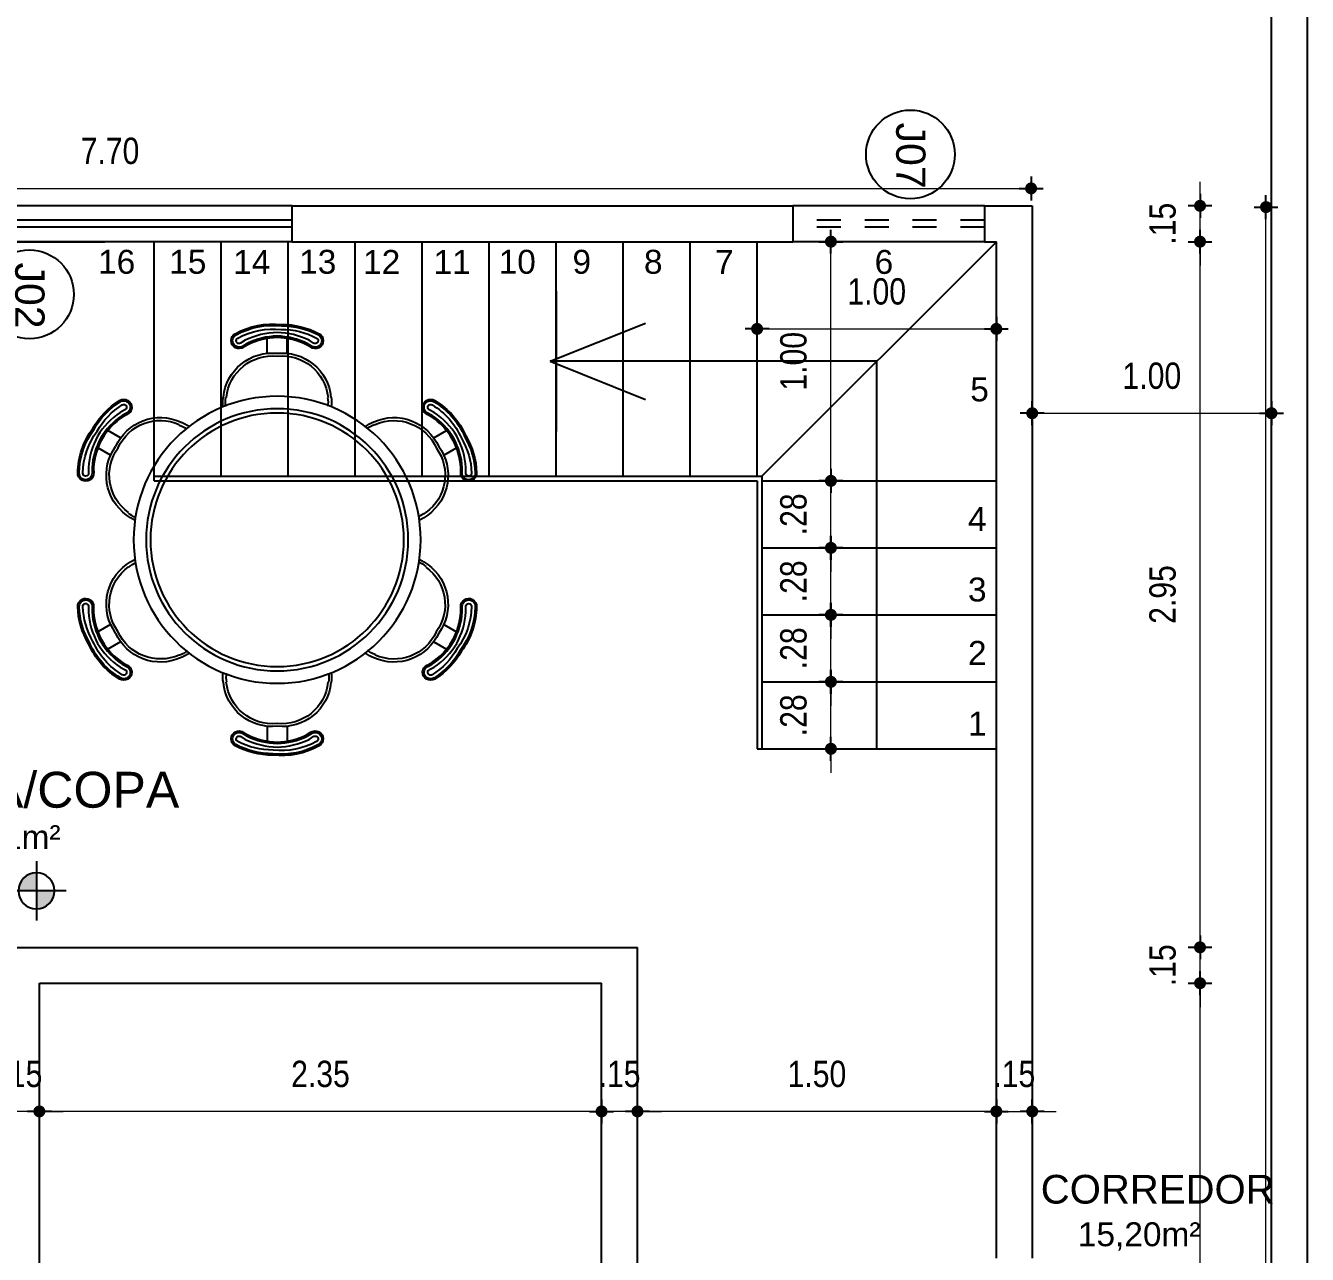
# Model space of a CAD drawing. Header units: millimetres. Extents: x 3212 to 6878, y 1640 to 3386.
# Drawn here: x 3218.61 to 3223.97, y 1714.52 to 1719.66 of the extents above; entities that cross this region are included whole.
import ezdxf
from ezdxf.enums import TextEntityAlignment as Align

# ---------------------------------------------------------------- set-up
doc = ezdxf.new("R2010")
doc.units = ezdxf.units.MM
doc.header["$LTSCALE"] = 0.8
doc.linetypes.add('HIDDEN2', pattern=[0.1875, 0.125, -0.0625])
for name, color, linetype in [('0-COTAS', 8, 'Continuous'), ('A-PEN-W', 7, 'Continuous'), ('A-PEN-Y', 2, 'Continuous'), ('COTA', 2, 'Continuous'), ('MOVEIS', 7, 'Continuous'), ('NIVEIS', 1, 'Continuous')]:
    doc.layers.add(name, color=color, linetype=linetype)
doc.layers.add('COTAS', color=53, linetype='Continuous', lineweight=9)
doc.styles.add('CARIMBO_DADOS', font='arial.ttf', dxfattribs={"height": 0.1})
doc.styles.add('F2', font='ARIALN.TTF')
doc.styles.add('REGUA80', font='arial.ttf', dxfattribs={"height": 1})
doc.styles.add('T20', font='PORT2', dxfattribs={"height": 0.2})
doc.styles.add('TEXT', font='arial.ttf')
doc.dimstyles.new('ARQUITETURA', dxfattribs={"dimtxt": 0.11, "dimasz": 0.05, "dimexe": 0.1, "dimexo": 0, "dimgap": 0.1, "dimtad": 1, "dimzin": 5, "dimdsep": 46, "dimtxsty": 'F2', "dimblk": 'COTA', "dimcen": 0, "dimse1": 1, "dimse2": 1, "dimadec": 0, "dimazin": 0, "dimtfac": 2, "dimtix": 1, "dimtmove": 2, "dimatfit": 3, "dimldrblk": 'COTA', "dimfxl": 0, "dimtolj": 1, "dimtzin": 5, "dimarcsym": 0})

# ---------------------------------------------------------------- blocks, each defined once
blk = doc.blocks.new('cotas')
at = {"layer": 'A-PEN-Y'}
h = blk.add_hatch(color=256, dxfattribs=at)
h.paths.add_polyline_path([(0.135, 0, 0.414214), (0, 0.135), (0, 0)])
h.paths.add_polyline_path([(0, 0), (-0.135, 0, 0.414214), (0, -0.135)])
at = {"layer": 'A-PEN-W'}
for p, q in [((0, 0.2226), (0, -0.2226)), ((-0.2226, 0), (0.621, 0))]:
    blk.add_line(p, q, dxfattribs=at)
blk.add_circle((0, 0), 0.135, dxfattribs=at)
at = {"layer": 'A-PEN-W', "style": 'T20'}
blk.add_attdef('COTA', (0.1674, 0.0378), '', height=0.15, dxfattribs=at)
blk = doc.blocks.new('MESA2')
at = {"layer": 'MOVEIS'}
for p, q in [((-0.0418, 0.7797), (-0.0418, 0.8415)), ((0.0418, 0.7797), (0.0418, 0.8415)), ((-0.6543, 0.426), (-0.7079, 0.457)), ((0.6543, 0.426), (0.7079, 0.457)), ((-0.6961, 0.3536), (-0.7497, 0.3846)), ((0.6961, 0.3536), (0.7497, 0.3846)), ((-0.6961, -0.3536), (-0.7497, -0.3846)), ((0.6961, -0.3536), (0.7497, -0.3846)), ((-0.6543, -0.426), (-0.7079, -0.457)), ((0.6543, -0.426), (0.7079, -0.457)), ((-0.0418, -0.7797), (-0.0418, -0.8415)), ((0.0418, -0.7797), (0.0418, -0.8415))]:
    blk.add_line(p, q, dxfattribs=at)
for points in [[(0.1401, 0.8049, 1.05486), (0.175, 0.8616, 0.155268), (-0.0182, 0.9003, 0.126461), (-0.175, 0.8616, 1.05486), (-0.1401, 0.8049), (-0.123, 0.8157, -0.10861), (0, 0.8454, -0.10861), (0.123, 0.8157), (0.1426, 0.8034)], [(-0.6271, 0.5238, 1.05486), (-0.6586, 0.5823, 0.155268), (-0.7888, 0.4343, 0.126461), (-0.8336, 0.2792, 1.05486), (-0.7671, 0.2812), (-0.7679, 0.3013, -0.10861), (-0.7321, 0.4227, -0.10861), (-0.6449, 0.5144), (-0.6244, 0.5252)], [(0.7671, 0.2812, 1.05486), (0.8336, 0.2792, 0.155268), (0.7705, 0.4659, 0.126461), (0.6586, 0.5823, 1.05486), (0.6271, 0.5238), (0.6449, 0.5144, -0.10861), (0.7321, 0.4227, -0.10861), (0.7679, 0.3013), (0.767, 0.2782)], [(-0.7671, -0.2812, 1.05486), (-0.8336, -0.2792, 0.155268), (-0.7705, -0.4659, 0.126461), (-0.6586, -0.5823, 1.05486), (-0.6271, -0.5238), (-0.6449, -0.5144, -0.10861), (-0.7321, -0.4227, -0.10861), (-0.7679, -0.3013), (-0.767, -0.2782)], [(0.6271, -0.5238, 1.05486), (0.6586, -0.5823, 0.155268), (0.7888, -0.4343, 0.126461), (0.8336, -0.2792, 1.05486), (0.7671, -0.2812), (0.7679, -0.3013, -0.10861), (0.7321, -0.4227, -0.10861), (0.6449, -0.5144), (0.6244, -0.5252)], [(-0.1401, -0.8049, 1.05486), (-0.175, -0.8616, 0.155268), (0.0182, -0.9003, 0.126461), (0.175, -0.8616, 1.05486), (0.1401, -0.8049), (0.123, -0.8157, -0.10861), (0, -0.8454, -0.10861), (-0.123, -0.8157), (-0.1426, -0.8034)]]:
    blk.add_lwpolyline(points, format="xyb", dxfattribs=at)
for points in [[(0.1456, 0.8085, 1.00688), (0.1721, 0.8563, 0.155572), (-0.0179, 0.8943, 0.126733), (-0.1722, 0.8563, 1.05699), (-0.1434, 0.8099), (-0.1259, 0.8209, -0.108986), (0, 0.8514, -0.108986), (0.1259, 0.8209)], [(0.1534, 0.8216, 0.996324), (0.1648, 0.843, 0.156413), (-0.0172, 0.879, 0.127467), (-0.1649, 0.8429, 1.068465), (-0.1519, 0.8226), (-0.1334, 0.8342, -0.109896), (0, 0.8666, -0.109896), (0.1334, 0.8342)], [(-0.6273, 0.5304, 1.00688), (-0.6555, 0.5772, 0.155572), (-0.7835, 0.4316, 0.126733), (-0.8277, 0.2791, 1.05699), (-0.7731, 0.2808), (-0.7739, 0.3014, -0.108986), (-0.7373, 0.4257, -0.108986), (-0.6479, 0.5195)], [(-0.6349, 0.5436, 0.996324), (-0.6476, 0.5642, 0.156413), (-0.7699, 0.4247, 0.127467), (-0.8124, 0.2787, 1.068465), (-0.7883, 0.2798), (-0.7891, 0.3016, -0.109896), (-0.7505, 0.4333, -0.109896), (-0.6558, 0.5326)], [(0.773, 0.2781, 1.00688), (0.8277, 0.2791, 0.155572), (0.7655, 0.4627, 0.126733), (0.6555, 0.5773, 1.05699), (0.6297, 0.5291), (0.6479, 0.5195, -0.108986), (0.7373, 0.4257, -0.108986), (0.7739, 0.3014)], [(0.7882, 0.278, 0.996324), (0.8124, 0.2788, 0.156413), (0.7527, 0.4544, 0.127467), (0.6475, 0.5643, 1.068465), (0.6364, 0.5428), (0.6558, 0.5326, -0.109896), (0.7505, 0.4333, -0.109896), (0.7891, 0.3016)], [(-0.773, -0.2781, 1.00688), (-0.8277, -0.2791, 0.155572), (-0.7655, -0.4627, 0.126733), (-0.6555, -0.5773, 1.05699), (-0.6297, -0.5291), (-0.6479, -0.5195, -0.108986), (-0.7373, -0.4257, -0.108986), (-0.7739, -0.3014)], [(-0.7882, -0.278, 0.996324), (-0.8124, -0.2788, 0.156413), (-0.7527, -0.4544, 0.127467), (-0.6475, -0.5643, 1.068465), (-0.6364, -0.5428), (-0.6558, -0.5326, -0.109896), (-0.7505, -0.4333, -0.109896), (-0.7891, -0.3016)], [(0.6273, -0.5304, 1.00688), (0.6555, -0.5772, 0.155572), (0.7835, -0.4316, 0.126733), (0.8277, -0.2791, 1.05699), (0.7731, -0.2808), (0.7739, -0.3014, -0.108986), (0.7373, -0.4257, -0.108986), (0.6479, -0.5195)], [(0.6349, -0.5436, 0.996324), (0.6476, -0.5642, 0.156413), (0.7699, -0.4247, 0.127467), (0.8124, -0.2787, 1.068465), (0.7883, -0.2798), (0.7891, -0.3016, -0.109896), (0.7505, -0.4333, -0.109896), (0.6558, -0.5326)], [(-0.1456, -0.8085, 1.00688), (-0.1721, -0.8563, 0.155572), (0.0179, -0.8943, 0.126733), (0.1722, -0.8563, 1.05699), (0.1434, -0.8099), (0.1259, -0.8209, -0.108986), (0, -0.8514, -0.108986), (-0.1259, -0.8209)], [(-0.1534, -0.8216, 0.996324), (-0.1648, -0.843, 0.156413), (0.0172, -0.879, 0.127467), (0.1649, -0.8429, 1.068465), (0.1519, -0.8226), (0.1334, -0.8342, -0.109896), (0, -0.8666, -0.109896), (-0.1334, -0.8342)]]:
    blk.add_lwpolyline(points, format="xyb", close=True, dxfattribs=at)
for radius in [0.6, 0.5481, 0.5297]:
    blk.add_circle((0, 0), radius, dxfattribs=at)
for centre, radius, start, end in [((-0.0213, 0.576), 0.2047, 84.0185, 174.1891), ((-0.0197, 0.5751), 0.1939, 84.3819, 173.9852), ((0.019, 0.5747), 0.1944, 6.1053, 95.8465), ((0.0213, 0.576), 0.2047, 5.8109, 95.9815), ((-0.1025, 0.574), 0.1246, 169.512, 188.3632), ((-0.1025, 0.574), 0.1101, 169.512, 188.3632), ((0.1025, 0.574), 0.1134, 351.6368, 10.488), ((0.1025, 0.574), 0.1246, 351.6368, 10.488), ((-0.4881, 0.3065), 0.2047, 65.8109, 155.9815), ((-0.4882, 0.3039), 0.1944, 66.1053, 155.8465), ((-0.4459, 0.3758), 0.1134, 51.6368, 70.488), ((-0.4459, 0.3758), 0.1246, 51.6368, 70.488), ((0.4459, 0.3758), 0.1246, 109.512, 128.3632), ((0.4881, 0.3065), 0.2047, 24.0185, 114.1891), ((0.4882, 0.3047), 0.1939, 24.3819, 113.9852), ((0.4459, 0.3758), 0.1101, 109.512, 128.3632), ((-0.5095, 0.2695), 0.2047, 144.0185, 234.1891), ((-0.5079, 0.2705), 0.1939, 144.3819, 233.9852), ((0.5073, 0.2709), 0.1944, 306.1053, 35.8465), ((0.5095, 0.2695), 0.2047, 305.8109, 35.9815), ((-0.5484, 0.1982), 0.1101, 229.512, 248.3632), ((0.5484, 0.1982), 0.1134, 291.6368, 310.488), ((-0.5484, 0.1982), 0.1246, 229.512, 248.3632), ((0.5484, 0.1982), 0.1246, 291.6368, 310.488), ((-0.5095, -0.2695), 0.2047, 125.8109, 215.9815), ((-0.5484, -0.1982), 0.1246, 111.6368, 130.488), ((-0.5484, -0.1982), 0.1134, 111.6368, 130.488), ((0.5484, -0.1982), 0.1101, 49.512, 68.3632), ((0.5484, -0.1982), 0.1246, 49.512, 68.3632), ((0.5095, -0.2695), 0.2047, 324.0185, 54.1891), ((-0.5073, -0.2709), 0.1944, 126.1053, 215.8465), ((0.5079, -0.2705), 0.1939, 324.3819, 53.9852), ((-0.4881, -0.3065), 0.2047, 204.0185, 294.1891), ((-0.4882, -0.3047), 0.1939, 204.3819, 293.9852), ((0.4881, -0.3065), 0.2047, 245.8109, 335.9815), ((0.4882, -0.3039), 0.1944, 246.1053, 335.8465), ((-0.4459, -0.3758), 0.1101, 289.512, 308.3632), ((-0.4459, -0.3758), 0.1246, 289.512, 308.3632), ((0.4459, -0.3758), 0.1246, 231.6368, 250.488), ((0.4459, -0.3758), 0.1134, 231.6368, 250.488), ((-0.1025, -0.574), 0.1246, 171.6368, 190.488), ((-0.1025, -0.574), 0.1134, 171.6368, 190.488), ((0.1025, -0.574), 0.1101, 349.512, 8.3632), ((0.1025, -0.574), 0.1246, 349.512, 8.3632), ((-0.0213, -0.576), 0.2047, 185.8109, 275.9815), ((-0.019, -0.5747), 0.1944, 186.1053, 275.8465), ((0.0213, -0.576), 0.2047, 264.0185, 354.1891), ((0.0197, -0.5751), 0.1939, 264.3819, 353.9852)]:
    blk.add_arc(centre, radius, start, end, dxfattribs=at)
blk = doc.blocks.new('COTA')
at = {"layer": 'COTA'}
for p, q in [((-1, 0), (1, 0)), ((0, 1), (0, -1))]:
    blk.add_line(p, q, dxfattribs=at)
at = {"layer": 'COTA', "const_width": 0.5}
blk.add_lwpolyline([(-0.25, 0, 1), (0.25, 0, 1)], format="xyb", close=True, dxfattribs=at)
blk = doc.blocks.new('*D315')
at = {"layer": '0-COTAS', "color": 0, "lineweight": -2, "transparency": 16777216}
for p, q in [((3560.3596, 1841.9769), (3560.3096, 1841.9769)), ((3560.4096, 1841.9769), (3560.5596, 1841.9769)), ((3560.6096, 1841.9769), (3560.6596, 1841.9769))]:
    blk.add_line(p, q, dxfattribs=at)
at = {"layer": 'Defpoints', "color": 0, "transparency": 16777216}
for p in [(3560.4096, 1841.9769), (3560.5596, 1841.9769), (3560.5596, 1841.9769)]:
    blk.add_point(p, dxfattribs=at)
at = {"layer": '0-COTAS', "color": 0, "lineweight": -2, "transparency": 16777216, "xscale": 0.05, "yscale": 0.05, "zscale": 0.05}
blk.add_blockref('COTA', (3560.4096, 1841.9769), dxfattribs=at)
at = {"layer": '0-COTAS', "color": 0, "lineweight": -2, "transparency": 16777216, "xscale": 0.05, "yscale": 0.05, "zscale": 0.05, "rotation": 180}
blk.add_blockref('COTA', (3560.5596, 1841.9769), dxfattribs=at)
at = {"layer": '0-COTAS', "color": 0, "transparency": 16777216, "insert": (3560.4846, 1842.133), "char_height": 0.11, "attachment_point": 5, "style": 'F2'}
blk.add_mtext('\\A1;.15', dxfattribs=at)
blk = doc.blocks.new('*D392')
at = {"layer": '0-COTAS', "color": 0, "lineweight": -2, "transparency": 16777216}
for p, q in [((3559.7181, 1844.1028), (3559.7181, 1844.1528)), ((3559.7181, 1843.7728), (3559.7181, 1844.0528)), ((3559.7181, 1843.7228), (3559.7181, 1843.6728))]:
    blk.add_line(p, q, dxfattribs=at)
at = {"layer": 'Defpoints', "color": 0, "transparency": 16777216}
for p in [(3559.7181, 1844.0528), (3559.7181, 1844.0528), (3559.7181, 1843.7728)]:
    blk.add_point(p, dxfattribs=at)
at = {"layer": '0-COTAS', "color": 0, "lineweight": -2, "transparency": 16777216, "xscale": 0.05, "yscale": 0.05, "zscale": 0.05}
for p, rotation in [((3559.7181, 1844.0528), 270), ((3559.7181, 1843.7728), 90)]:
    blk.add_blockref('COTA', p, dxfattribs=dict(at, rotation=rotation))
at = {"layer": '0-COTAS', "color": 0, "transparency": 16777216, "insert": (3559.5619, 1843.9128), "char_height": 0.11, "attachment_point": 5, "rotation": 90, "style": 'F2'}
blk.add_mtext('\\A1;.28', dxfattribs=at)
blk = doc.blocks.new('*D391')
at = {"layer": '0-COTAS', "color": 0, "lineweight": -2, "transparency": 16777216}
for p, q in [((3559.7181, 1843.8228), (3559.7181, 1843.8728)), ((3559.7181, 1843.4928), (3559.7181, 1843.7728)), ((3559.7181, 1843.4428), (3559.7181, 1843.3928))]:
    blk.add_line(p, q, dxfattribs=at)
at = {"layer": 'Defpoints', "color": 0, "transparency": 16777216}
for p in [(3559.7181, 1843.7728), (3559.7181, 1843.7728), (3559.6537, 1843.4928)]:
    blk.add_point(p, dxfattribs=at)
at = {"layer": '0-COTAS', "color": 0, "lineweight": -2, "transparency": 16777216, "xscale": 0.05, "yscale": 0.05, "zscale": 0.05}
for p, rotation in [((3559.7181, 1843.7728), 270), ((3559.7181, 1843.4928), 90)]:
    blk.add_blockref('COTA', p, dxfattribs=dict(at, rotation=rotation))
at = {"layer": '0-COTAS', "color": 0, "transparency": 16777216, "insert": (3559.5619, 1843.6328), "char_height": 0.11, "attachment_point": 5, "rotation": 90, "style": 'F2'}
blk.add_mtext('\\A1;.28', dxfattribs=at)
blk = doc.blocks.new('*D393')
at = {"layer": '0-COTAS', "color": 0, "lineweight": -2, "transparency": 16777216}
for p, q in [((3559.7181, 1844.3828), (3559.7181, 1844.4328)), ((3559.7181, 1844.0528), (3559.7181, 1844.3328)), ((3559.7181, 1844.0028), (3559.7181, 1843.9528))]:
    blk.add_line(p, q, dxfattribs=at)
at = {"layer": 'Defpoints', "color": 0, "transparency": 16777216}
for p in [(3559.7181, 1844.3328), (3559.7181, 1844.3328), (3559.7181, 1844.0528)]:
    blk.add_point(p, dxfattribs=at)
at = {"layer": '0-COTAS', "color": 0, "lineweight": -2, "transparency": 16777216, "xscale": 0.05, "yscale": 0.05, "zscale": 0.05}
for p, rotation in [((3559.7181, 1844.3328), 270), ((3559.7181, 1844.0528), 90)]:
    blk.add_blockref('COTA', p, dxfattribs=dict(at, rotation=rotation))
at = {"layer": '0-COTAS', "color": 0, "transparency": 16777216, "insert": (3559.5619, 1844.1928), "char_height": 0.11, "attachment_point": 5, "rotation": 90, "style": 'F2'}
blk.add_mtext('\\A1;.28', dxfattribs=at)
blk = doc.blocks.new('*D394')
at = {"layer": '0-COTAS', "color": 0, "lineweight": -2, "transparency": 16777216}
for p, q in [((3559.7181, 1844.6628), (3559.7181, 1844.7128)), ((3559.7181, 1844.3328), (3559.7181, 1844.6128)), ((3559.7181, 1844.2828), (3559.7181, 1844.2328))]:
    blk.add_line(p, q, dxfattribs=at)
at = {"layer": 'Defpoints', "color": 0, "transparency": 16777216}
for p in [(3559.7181, 1844.6128), (3559.7181, 1844.6128), (3559.7181, 1844.3328)]:
    blk.add_point(p, dxfattribs=at)
at = {"layer": '0-COTAS', "color": 0, "lineweight": -2, "transparency": 16777216, "xscale": 0.05, "yscale": 0.05, "zscale": 0.05}
for p, rotation in [((3559.7181, 1844.6128), 270), ((3559.7181, 1844.3328), 90)]:
    blk.add_blockref('COTA', p, dxfattribs=dict(at, rotation=rotation))
at = {"layer": '0-COTAS', "color": 0, "transparency": 16777216, "insert": (3559.5619, 1844.4728), "char_height": 0.11, "attachment_point": 5, "rotation": 90, "style": 'F2'}
blk.add_mtext('\\A1;.28', dxfattribs=at)
blk = doc.blocks.new('*D395')
at = {"layer": '0-COTAS', "color": 0, "lineweight": -2, "transparency": 16777216}
blk.add_line((3559.4596, 1845.2481), (3560.3596, 1845.2481), dxfattribs=at)
at = {"layer": 'Defpoints', "color": 0, "transparency": 16777216}
for p in [(3559.4096, 1845.31), (3560.4096, 1845.31), (3560.4096, 1845.2481)]:
    blk.add_point(p, dxfattribs=at)
at = {"layer": '0-COTAS', "color": 0, "lineweight": -2, "transparency": 16777216, "xscale": 0.05, "yscale": 0.05, "zscale": 0.05, "rotation": 180}
blk.add_blockref('COTA', (3559.4096, 1845.2481), dxfattribs=at)
at = {"layer": '0-COTAS', "color": 0, "lineweight": -2, "transparency": 16777216, "xscale": 0.05, "yscale": 0.05, "zscale": 0.05}
blk.add_blockref('COTA', (3560.4096, 1845.2481), dxfattribs=at)
at = {"layer": '0-COTAS', "color": 0, "transparency": 16777216, "insert": (3559.9096, 1845.4042), "char_height": 0.11, "attachment_point": 5, "style": 'F2'}
blk.add_mtext('\\A1;1.00', dxfattribs=at)
blk = doc.blocks.new('*D396')
at = {"layer": '0-COTAS', "color": 0, "lineweight": -2, "transparency": 16777216}
blk.add_line((3559.7181, 1844.6628), (3559.7181, 1845.5628), dxfattribs=at)
at = {"layer": 'Defpoints', "color": 0, "transparency": 16777216}
for p in [(3559.7181, 1845.6128), (3559.7181, 1845.6128), (3559.7181, 1844.6128)]:
    blk.add_point(p, dxfattribs=at)
at = {"layer": '0-COTAS', "color": 0, "lineweight": -2, "transparency": 16777216, "xscale": 0.05, "yscale": 0.05, "zscale": 0.05}
for p, rotation in [((3559.7181, 1845.6128), 90), ((3559.7181, 1844.6128), 270)]:
    blk.add_blockref('COTA', p, dxfattribs=dict(at, rotation=rotation))
at = {"layer": '0-COTAS', "color": 0, "transparency": 16777216, "insert": (3559.5619, 1845.1128), "char_height": 0.11, "attachment_point": 5, "rotation": 90, "style": 'F2'}
blk.add_mtext('\\A1;1.00', dxfattribs=at)
blk = doc.blocks.new('*D318')
at = {"layer": '0-COTAS', "color": 0, "lineweight": -2, "transparency": 16777216}
blk.add_line((3552.9048, 1845.8356), (3560.5048, 1845.8356), dxfattribs=at)
at = {"layer": 'Defpoints', "color": 0, "transparency": 16777216}
for p in [(3552.8548, 1845.8356), (3560.5548, 1845.8356), (3560.5548, 1845.8356)]:
    blk.add_point(p, dxfattribs=at)
at = {"layer": '0-COTAS', "color": 0, "lineweight": -2, "transparency": 16777216, "xscale": 0.05, "yscale": 0.05, "zscale": 0.05, "rotation": 180}
blk.add_blockref('COTA', (3552.8548, 1845.8356), dxfattribs=at)
at = {"layer": '0-COTAS', "color": 0, "lineweight": -2, "transparency": 16777216, "xscale": 0.05, "yscale": 0.05, "zscale": 0.05}
blk.add_blockref('COTA', (3560.5548, 1845.8356), dxfattribs=at)
at = {"layer": '0-COTAS', "color": 0, "transparency": 16777216, "insert": (3556.7048, 1845.9917), "char_height": 0.11, "attachment_point": 5, "style": 'F2'}
blk.add_mtext('\\A1;7.70', dxfattribs=at)
blk = doc.blocks.new('*D412')
at = {"layer": '0-COTAS', "color": 0, "lineweight": -2, "transparency": 16777216}
blk.add_line((3560.6096, 1844.8956), (3561.5096, 1844.8956), dxfattribs=at)
at = {"layer": 'Defpoints', "color": 0, "transparency": 16777216}
for p in [(3560.5596, 1844.8956), (3561.5596, 1844.8956), (3561.5596, 1844.8956)]:
    blk.add_point(p, dxfattribs=at)
at = {"layer": '0-COTAS', "color": 0, "lineweight": -2, "transparency": 16777216, "xscale": 0.05, "yscale": 0.05, "zscale": 0.05, "rotation": 180}
blk.add_blockref('COTA', (3560.5596, 1844.8956), dxfattribs=at)
at = {"layer": '0-COTAS', "color": 0, "lineweight": -2, "transparency": 16777216, "xscale": 0.05, "yscale": 0.05, "zscale": 0.05}
blk.add_blockref('COTA', (3561.5596, 1844.8956), dxfattribs=at)
at = {"layer": '0-COTAS', "color": 0, "transparency": 16777216, "insert": (3561.0596, 1845.0518), "char_height": 0.11, "attachment_point": 5, "style": 'F2'}
blk.add_mtext('\\A1;1.00', dxfattribs=at)
blk = doc.blocks.new('*D414')
at = {"layer": '0-COTAS', "color": 0, "lineweight": -2, "transparency": 16777216}
blk.add_line((3560.3596, 1841.9769), (3558.9596, 1841.9769), dxfattribs=at)
at = {"layer": 'Defpoints', "color": 0, "transparency": 16777216}
for p in [(3558.9096, 1841.9769), (3558.9096, 1841.9769), (3560.4096, 1841.7083)]:
    blk.add_point(p, dxfattribs=at)
at = {"layer": '0-COTAS', "color": 0, "lineweight": -2, "transparency": 16777216, "xscale": 0.05, "yscale": 0.05, "zscale": 0.05, "rotation": 180}
blk.add_blockref('COTA', (3558.9096, 1841.9769), dxfattribs=at)
at = {"layer": '0-COTAS', "color": 0, "lineweight": -2, "transparency": 16777216, "xscale": 0.05, "yscale": 0.05, "zscale": 0.05}
blk.add_blockref('COTA', (3560.4096, 1841.9769), dxfattribs=at)
at = {"layer": '0-COTAS', "color": 0, "transparency": 16777216, "insert": (3559.6596, 1842.133), "char_height": 0.11, "attachment_point": 5, "style": 'F2'}
blk.add_mtext('\\A1;1.50', dxfattribs=at)
blk = doc.blocks.new('*D416')
at = {"layer": '0-COTAS', "color": 0, "lineweight": -2, "transparency": 16777216}
for p, q in [((3558.7096, 1841.9769), (3558.6596, 1841.9769)), ((3558.9096, 1841.9769), (3558.7596, 1841.9769)), ((3558.9596, 1841.9769), (3559.0096, 1841.9769))]:
    blk.add_line(p, q, dxfattribs=at)
at = {"layer": 'Defpoints', "color": 0, "transparency": 16777216}
for p in [(3558.7596, 1841.9769), (3558.9096, 1841.9769), (3558.7596, 1837.4118)]:
    blk.add_point(p, dxfattribs=at)
at = {"layer": '0-COTAS', "color": 0, "lineweight": -2, "transparency": 16777216, "xscale": 0.05, "yscale": 0.05, "zscale": 0.05}
blk.add_blockref('COTA', (3558.7596, 1841.9769), dxfattribs=at)
at = {"layer": '0-COTAS', "color": 0, "lineweight": -2, "transparency": 16777216, "xscale": 0.05, "yscale": 0.05, "zscale": 0.05, "rotation": 180}
blk.add_blockref('COTA', (3558.9096, 1841.9769), dxfattribs=at)
at = {"layer": '0-COTAS', "color": 0, "transparency": 16777216, "insert": (3558.8346, 1842.133), "char_height": 0.11, "attachment_point": 5, "style": 'F2'}
blk.add_mtext('\\A1;.15', dxfattribs=at)
blk = doc.blocks.new('*D343')
at = {"layer": '0-COTAS', "color": 0, "lineweight": -2, "transparency": 16777216}
blk.add_line((3558.7096, 1841.9769), (3556.4596, 1841.9769), dxfattribs=at)
at = {"layer": 'Defpoints', "color": 0, "transparency": 16777216}
for p in [(3556.4096, 1841.9769), (3556.4096, 1841.9769), (3558.7596, 1841.9769)]:
    blk.add_point(p, dxfattribs=at)
at = {"layer": '0-COTAS', "color": 0, "lineweight": -2, "transparency": 16777216, "xscale": 0.05, "yscale": 0.05, "zscale": 0.05, "rotation": 180}
blk.add_blockref('COTA', (3556.4096, 1841.9769), dxfattribs=at)
at = {"layer": '0-COTAS', "color": 0, "lineweight": -2, "transparency": 16777216, "xscale": 0.05, "yscale": 0.05, "zscale": 0.05}
blk.add_blockref('COTA', (3558.7596, 1841.9769), dxfattribs=at)
at = {"layer": '0-COTAS', "color": 0, "transparency": 16777216, "insert": (3557.5846, 1842.133), "char_height": 0.11, "attachment_point": 5, "style": 'F2'}
blk.add_mtext('\\A1;2.35', dxfattribs=at)
blk = doc.blocks.new('*D344')
at = {"layer": '0-COTAS', "color": 0, "lineweight": -2, "transparency": 16777216}
for p, q in [((3556.2096, 1841.9769), (3556.1596, 1841.9769)), ((3556.4096, 1841.9769), (3556.2596, 1841.9769)), ((3556.4596, 1841.9769), (3556.5096, 1841.9769))]:
    blk.add_line(p, q, dxfattribs=at)
at = {"layer": 'Defpoints', "color": 0, "transparency": 16777216}
for p in [(3556.2596, 1841.9769), (3556.2596, 1841.9769), (3556.4096, 1841.9769)]:
    blk.add_point(p, dxfattribs=at)
at = {"layer": '0-COTAS', "color": 0, "lineweight": -2, "transparency": 16777216, "xscale": 0.05, "yscale": 0.05, "zscale": 0.05}
blk.add_blockref('COTA', (3556.2596, 1841.9769), dxfattribs=at)
at = {"layer": '0-COTAS', "color": 0, "lineweight": -2, "transparency": 16777216, "xscale": 0.05, "yscale": 0.05, "zscale": 0.05, "rotation": 180}
blk.add_blockref('COTA', (3556.4096, 1841.9769), dxfattribs=at)
at = {"layer": '0-COTAS', "color": 0, "transparency": 16777216, "insert": (3556.3346, 1842.133), "char_height": 0.11, "attachment_point": 5, "style": 'F2'}
blk.add_mtext('\\A1;.15', dxfattribs=at)
blk = doc.blocks.new('*D354')
at = {"layer": '0-COTAS', "color": 0, "lineweight": -2, "transparency": 16777216}
blk.add_line((3561.261, 1837.4128), (3561.261, 1842.4628), dxfattribs=at)
at = {"layer": 'Defpoints', "color": 0, "transparency": 16777216}
for p in [(3558.4096, 1842.5128), (3561.261, 1842.5128), (3558.7596, 1837.3628)]:
    blk.add_point(p, dxfattribs=at)
at = {"layer": '0-COTAS', "color": 0, "lineweight": -2, "transparency": 16777216, "xscale": 0.05, "yscale": 0.05, "zscale": 0.05}
for p, rotation in [((3561.261, 1842.5128), 90), ((3561.261, 1837.3628), 270)]:
    blk.add_blockref('COTA', p, dxfattribs=dict(at, rotation=rotation))
at = {"layer": '0-COTAS', "color": 0, "transparency": 16777216, "insert": (3561.1048, 1839.9378), "char_height": 0.11, "attachment_point": 5, "rotation": 90, "style": 'F2'}
blk.add_mtext('\\A1;5.15', dxfattribs=at)
blk = doc.blocks.new('*D355')
at = {"layer": '0-COTAS', "color": 0, "lineweight": -2, "transparency": 16777216}
for p, q in [((3561.261, 1842.7128), (3561.261, 1842.7628)), ((3561.261, 1842.5128), (3561.261, 1842.6628)), ((3561.261, 1842.4628), (3561.261, 1842.4128))]:
    blk.add_line(p, q, dxfattribs=at)
at = {"layer": 'Defpoints', "color": 0, "transparency": 16777216}
for p in [(3558.4147, 1842.6628), (3561.261, 1842.6628), (3558.4096, 1842.5128)]:
    blk.add_point(p, dxfattribs=at)
at = {"layer": '0-COTAS', "color": 0, "lineweight": -2, "transparency": 16777216, "xscale": 0.05, "yscale": 0.05, "zscale": 0.05}
for p, rotation in [((3561.261, 1842.6628), 270), ((3561.261, 1842.5128), 90)]:
    blk.add_blockref('COTA', p, dxfattribs=dict(at, rotation=rotation))
at = {"layer": '0-COTAS', "color": 0, "transparency": 16777216, "insert": (3561.1048, 1842.5878), "char_height": 0.11, "attachment_point": 5, "rotation": 90, "style": 'F2'}
blk.add_mtext('\\A1;.15', dxfattribs=at)
blk = doc.blocks.new('*D356')
at = {"layer": '0-COTAS', "color": 0, "lineweight": -2, "transparency": 16777216}
blk.add_line((3561.261, 1842.7128), (3561.261, 1845.5628), dxfattribs=at)
at = {"layer": 'Defpoints', "color": 0, "transparency": 16777216}
for p in [(3559.4699, 1845.6128), (3561.261, 1845.6128), (3558.4147, 1842.6628)]:
    blk.add_point(p, dxfattribs=at)
at = {"layer": '0-COTAS', "color": 0, "lineweight": -2, "transparency": 16777216, "xscale": 0.05, "yscale": 0.05, "zscale": 0.05}
for p, rotation in [((3561.261, 1845.6128), 90), ((3561.261, 1842.6628), 270)]:
    blk.add_blockref('COTA', p, dxfattribs=dict(at, rotation=rotation))
at = {"layer": '0-COTAS', "color": 0, "transparency": 16777216, "insert": (3561.1048, 1844.1378), "char_height": 0.11, "attachment_point": 5, "rotation": 90, "style": 'F2'}
blk.add_mtext('\\A1;2.95', dxfattribs=at)
blk = doc.blocks.new('*D357')
at = {"layer": '0-COTAS', "color": 0, "lineweight": -2, "transparency": 16777216}
for p, q in [((3561.261, 1845.8128), (3561.261, 1845.8628)), ((3561.261, 1845.6128), (3561.261, 1845.7628)), ((3561.261, 1845.5628), (3561.261, 1845.5128))]:
    blk.add_line(p, q, dxfattribs=at)
at = {"layer": 'Defpoints', "color": 0, "transparency": 16777216}
for p in [(3559.4614, 1845.7628), (3561.261, 1845.7628), (3559.4699, 1845.6128)]:
    blk.add_point(p, dxfattribs=at)
at = {"layer": '0-COTAS', "color": 0, "lineweight": -2, "transparency": 16777216, "xscale": 0.05, "yscale": 0.05, "zscale": 0.05}
for p, rotation in [((3561.261, 1845.7628), 270), ((3561.261, 1845.6128), 90)]:
    blk.add_blockref('COTA', p, dxfattribs=dict(at, rotation=rotation))
at = {"layer": '0-COTAS', "color": 0, "transparency": 16777216, "insert": (3561.1048, 1845.6878), "char_height": 0.11, "attachment_point": 5, "rotation": 90, "style": 'F2'}
blk.add_mtext('\\A1;.15', dxfattribs=at)
blk = doc.blocks.new('*D307')
at = {"layer": '0-COTAS', "color": 0, "lineweight": -2, "transparency": 16777216}
blk.add_line((3561.5367, 1830.4623), (3561.5367, 1845.7074), dxfattribs=at)
at = {"layer": 'Defpoints', "color": 0, "transparency": 16777216}
for p in [(3560.5596, 1845.7574), (3561.5367, 1845.7574), (3560.5224, 1830.4123)]:
    blk.add_point(p, dxfattribs=at)
at = {"layer": '0-COTAS', "color": 0, "lineweight": -2, "transparency": 16777216, "xscale": 0.05, "yscale": 0.05, "zscale": 0.05}
for p, rotation in [((3561.5367, 1845.7574), 90), ((3561.5367, 1830.4123), 270)]:
    blk.add_blockref('COTA', p, dxfattribs=dict(at, rotation=rotation))
at = {"layer": '0-COTAS', "color": 0, "transparency": 16777216, "insert": (3561.3806, 1838.0849), "char_height": 0.11, "attachment_point": 5, "rotation": 90, "style": 'F2'}
blk.add_mtext('\\A1;15.35', dxfattribs=at)
blk = doc.blocks.new('arquitetura terreo')
at = {"layer": '0-COTAS'}
for p, q in [((0.125, 2.7995), (0.125, 32.3)), ((-0.025, 2.9495), (-0.025, 32.15)), ((-4.1187, 18.15), (-5.6187, 18.15)), ((-4.1187, 18.15), (-2.025, 18.15)), ((-4.1187, 18), (-4.1187, 18.15)), ((-2.025, 18.15), (-2.025, 18)), ((-1.225, 18.15), (-2.025, 18.15)), ((-1.225, 18.15), (-1.025, 18.15)), ((-1.225, 18.15), (-1.225, 18)), ((-1.025, 18.15), (-1.025, 13.75)), ((-4.1187, 18.09), (-5.6187, 18.09)), ((-4.1187, 18.06), (-5.6187, 18.06)), ((-4.1187, 18), (-5.6187, 18)), ((-5.5202, 18), (-4.9017, 18)), ((-4.695, 17.02), (-4.695, 18)), ((-4.415, 17.02), (-4.415, 18)), ((-4.135, 17.02), (-4.135, 18)), ((-4.1187, 18), (-2.025, 18)), ((-3.855, 17.02), (-3.855, 18)), ((-3.575, 17.02), (-3.575, 18)), ((-3.295, 17.02), (-3.295, 18)), ((-3.015, 17.02), (-3.015, 18)), ((-2.735, 17.02), (-2.735, 18)), ((-2.455, 17.02), (-2.455, 18)), ((-2.175, 17.02), (-2.175, 18)), ((-2.155, 17.02), (-1.175, 18)), ((-1.225, 18), (-2.025, 18)), ((-1.225, 18), (-1.175, 18)), ((-1.175, 13.75), (-1.175, 18)), ((-3.015, 17.7929), (-3.015, 17.2071)), ((-3.0399, 17.5), (-2.6413, 17.6599)), ((-1.675, 17.5), (-3.0399, 17.5)), ((-3.0399, 17.5), (-2.6413, 17.3401)), ((-1.675, 15.88), (-1.675, 17.5)), ((-4.695, 17.02), (-2.155, 17.02)), ((-4.695, 17), (-4.695, 17.02)), ((-4.695, 17), (-2.175, 17)), ((-2.175, 17), (-2.175, 15.88)), ((-2.155, 17.02), (-2.155, 15.88)), ((-2.155, 17), (-1.175, 17)), ((-2.155, 16.72), (-1.175, 16.72)), ((-2.155, 16.44), (-1.175, 16.44)), ((-2.155, 16.16), (-1.175, 16.16)), ((-2.175, 15.88), (-1.175, 15.88)), ((-8.575, 15.05), (-2.675, 15.05)), ((-2.675, 13.575), (-2.675, 15.05)), ((-5.175, 14.9), (-3.175, 14.9)), ((-5.175, 14.9), (-2.825, 14.9)), ((-5.175, 9.75), (-5.175, 14.9)), ((-2.825, 13.575), (-2.825, 14.9))]:
    blk.add_line(p, q, dxfattribs=at)
at = {"layer": '0-COTAS', "linetype": 'HIDDEN2'}
for p, q in [((-1.225, 18.09), (-2.025, 18.09)), ((-1.225, 18.06), (-2.025, 18.06))]:
    blk.add_line(p, q, dxfattribs=at)
at = {"layer": '0-COTAS'}
for centre in [(-1.5342, 18.3648), (-5.2164, 17.7798)]:
    blk.add_circle(centre, 0.1854, dxfattribs=at)
at = {"layer": '0-COTAS', "xscale": -1}
blk.add_blockref('MESA2', (-4.181, 16.7537), dxfattribs=at)
at = {"layer": '0-COTAS'}
ref = blk.add_blockref('cotas', (-5.1873, 15.2862), dxfattribs=dict(at, xscale=-0.5599999999976717, yscale=0.5599999999994907, zscale=0.5599999999994907))
ref.add_attrib('COTA', '0,04', (-5.5156, 15.3069), dxfattribs={"layer": 'NIVEIS', "color": 1, "height": 0.084, "style": 'TEXT'})
at = {"layer": '0-COTAS', "style": 'REGUA80'}
for s, p in [('J07', (-1.5937, 18.3598)), ('J02', (-5.276, 17.7748))]:
    blk.add_text(s, height=0.12256, rotation=270, dxfattribs=at).set_placement(p, align=Align.CENTER)
at = {"layer": '0-COTAS', "color": 230, "char_height": 0.1, "attachment_point": 5, "style": 'CARIMBO_DADOS'}
for s, insert in [('16', (-4.8519, 17.9152)), ('15', (-4.5546, 17.9152)), ('14', (-4.2873, 17.9152)), ('13', (-4.0115, 17.9152)), ('12', (-3.7442, 17.9152)), ('11', (-3.4496, 17.9152)), ('10', (-3.1775, 17.9152)), ('9', (-2.9078, 17.9152)), ('8', (-2.6091, 17.9152)), ('7', (-2.312, 17.9152)), ('6', (-1.6448, 17.9147)), ('5', (-1.2452, 17.3817)), ('4', (-1.2547, 16.8408)), ('3', (-1.2547, 16.5452)), ('2', (-1.2547, 16.2808)), ('1', (-1.2547, 15.9852)), ('16,91m²', (-5.3427, 15.5013)), ('15,20m²', (-0.578, 13.8413))]:
    blk.add_mtext(s, dxfattribs=dict(at, insert=insert))
at = {"layer": '0-COTAS', "color": 230, "attachment_point": 5, "style": 'CARIMBO_DADOS'}
for s, insert, char_height in [('COZINHA/COPA', (-5.3875, 15.7077), 0.15), ('CORREDOR', (-0.5005, 14.0379), 0.12)]:
    blk.add_mtext_dynamic_manual_height_columns(s, width=0.849209, gutter_width=0.5, heights=[0], dxfattribs=dict(at, insert=insert, char_height=char_height))
at = {"layer": '0-COTAS'}
for base, p1, p2, picture, middle in [((-1.0299, 18.2228), (-8.7299, 18.2228), (-1.0299, 18.2228), '*D318', (-4.8799, 18.3789)), ((-1.175, 17.6353), (-2.175, 17.6972), (-1.175, 17.6972), '*D395', (-1.675, 17.7914)), ((-0.025, 17.2828), (-1.025, 17.2828), (-0.025, 17.2828), '*D412', (-0.525, 17.439)), ((-5.325, 14.364), (-5.175, 14.364), (-5.325, 14.364), '*D344', (-5.25, 14.5202)), ((-5.175, 14.364), (-2.825, 14.364), (-5.175, 14.364), '*D343', (-4, 14.5202)), ((-2.825, 14.364), (-2.675, 14.364), (-2.825, 9.799), '*D416', (-2.75, 14.5202)), ((-2.675, 14.364), (-1.175, 14.0954), (-2.675, 14.364), '*D414', (-1.925, 14.5202)), ((-1.025, 14.364), (-1.175, 14.364), (-1.025, 14.364), '*D315', (-1.1, 14.5202))]:
    dim = blk.add_linear_dim(base=base, p1=p1, p2=p2, dimstyle='ARQUITETURA', dxfattribs=at)
    dim.commit()
    dim.dimension.update_dxf_attribs({"geometry": picture, "text_midpoint": middle, "insert": (-3561.5846, -1827.6128)})
for base, p1, p2, picture, middle in [((-0.3236, 18.15), (-2.1148, 18), (-2.1232, 18.15), '*D357', (-0.4798, 18.075)), ((-0.0479, 18.1446), (-1.0622, 2.7995), (-1.025, 18.1446), '*D307', (-0.2041, 10.4721)), ((-0.3236, 18), (-3.1699, 15.05), (-2.1148, 18), '*D356', (-0.4798, 16.525)), ((-1.8665, 18), (-1.8665, 17), (-1.8665, 18), '*D396', (-2.0227, 17.5)), ((-1.8665, 17), (-1.8665, 16.72), (-1.8665, 17), '*D394', (-2.0227, 16.86)), ((-1.8665, 16.72), (-1.8665, 16.44), (-1.8665, 16.72), '*D393', (-2.0227, 16.58)), ((-1.8665, 16.44), (-1.8665, 16.16), (-1.8665, 16.44), '*D392', (-2.0227, 16.3)), ((-1.8665, 16.16), (-1.9309, 15.88), (-1.8665, 16.16), '*D391', (-2.0227, 16.02)), ((-0.3236, 15.05), (-3.175, 14.9), (-3.1699, 15.05), '*D355', (-0.4798, 14.975)), ((-0.3236, 14.9), (-2.825, 9.75), (-3.175, 14.9), '*D354', (-0.4798, 12.325))]:
    dim = blk.add_linear_dim(base=base, p1=p1, p2=p2, angle=90, dimstyle='ARQUITETURA', dxfattribs=at)
    dim.commit()
    dim.dimension.update_dxf_attribs({"geometry": picture, "text_midpoint": middle, "insert": (-3561.5846, -1827.6128)})

msp = doc.modelspace()

# ---------------------------------------------------------------- block references
at = {"layer": 'COTAS'}
msp.add_blockref('arquitetura terreo', (3223.84, 1700.7544), dxfattribs=at)

doc.saveas('drawing.dxf')
